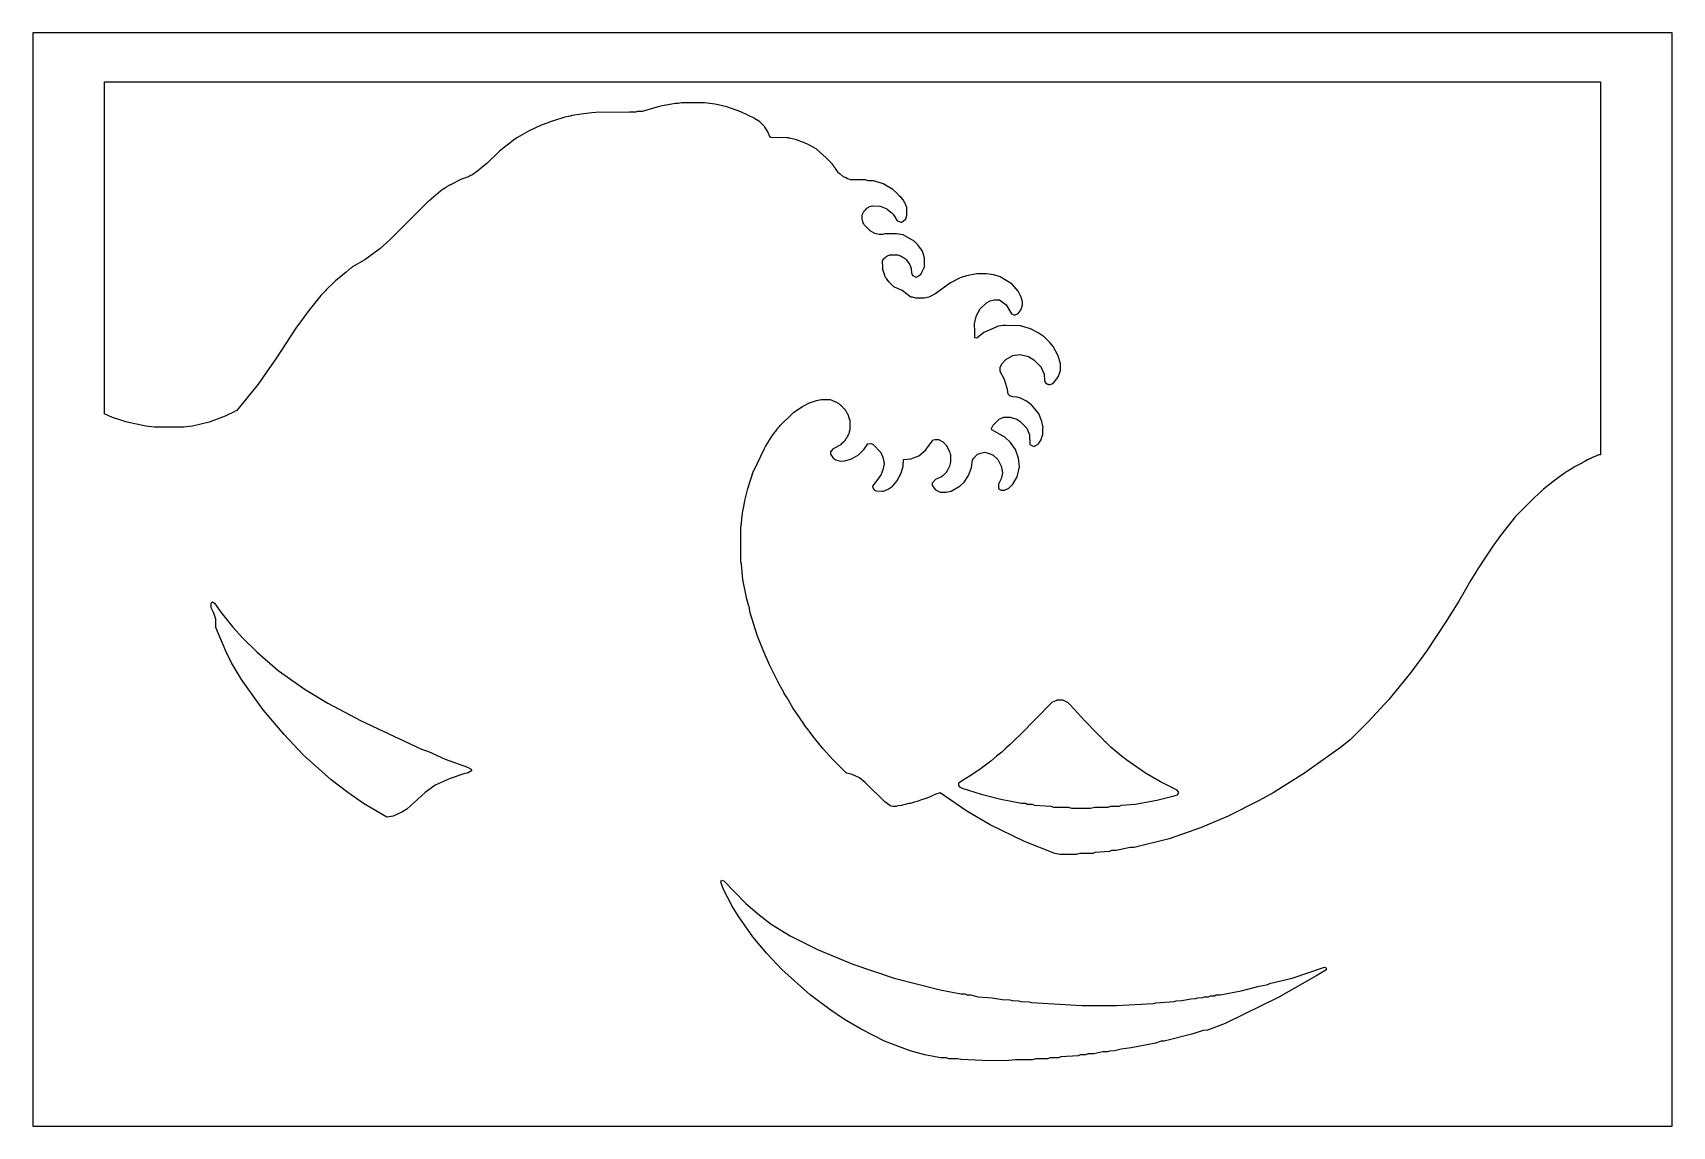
# Model space of a CAD drawing. Header units: millimetres. Extents: x 0 to 400, y 0 to 267.
import ezdxf

# ---------------------------------------------------------------- set-up
doc = ezdxf.new("R2010")
doc.units = ezdxf.units.MM
doc.layers.add('CUT', color=7, linetype='CONTINUOUS')

msp = doc.modelspace()

# ---------------------------------------------------------------- linework, layer by layer
at = {"layer": 'CUT'}
for points in [[(400, 266.8), (0, 266.8), (0, 0), (400, 0)], [(380.52, 163.15), (380.29, 163.04), (380.05, 162.94), (380.03, 162.93), (380.01, 162.92), (379.99, 162.91), (379.88, 162.86), (379.67, 162.75), (379.59, 162.71), (379.51, 162.67), (379.42, 162.62), (379.33, 162.57), (378.54, 162.14), (378.11, 161.92), (378.08, 161.9), (376.5, 161.05), (376.18, 160.86), (376.1, 160.81), (375.57, 160.5), (374.76, 160.01), (374.69, 159.97), (374.62, 159.93), (374.51, 159.86), (374.5, 159.86), (374.48, 159.84), (373.69, 159.33), (373.68, 159.33), (373.65, 159.31), (373.63, 159.29), (371.9, 158.01), (371.88, 158), (371.81, 157.95), (371.79, 157.93), (371.75, 157.9), (371.71, 157.87), (371.7, 157.86), (371.68, 157.84), (371.29, 157.54), (368.58, 155.42), (368.57, 155.42), (368.56, 155.41), (368.07, 154.95), (367.24, 154.17), (366.5, 153.48), (366.1, 153.11), (366.06, 153.07), (366.02, 153.03), (361.75, 148.75), (358.12, 144.15), (356.64, 142.13), (356.61, 142.09), (356.48, 141.89), (356.39, 141.76), (354.57, 139.09), (352.42, 135.78), (352.38, 135.71), (352.37, 135.69), (352.3, 135.58), (351.82, 134.77), (351.68, 134.54), (350.89, 133.22), (349.45, 130.83), (347.92, 128.13), (344.8, 123.09), (340.03, 115.95), (336.19, 110.67), (330.85, 104.13), (325.82, 98.63), (321.46, 94.27), (319.1, 92.38), (310.25, 86.16), (302.6, 81.37), (299.26, 79.46), (291.64, 75.64), (284.94, 72.78), (277.3, 70.16), (268.7, 68.01), (267.72, 67.97), (264.36, 67.29), (263.17, 67.24), (262.69, 67.05), (259.13, 66.76), (258.63, 66.58), (255.49, 66.54), (254.57, 66.33), (250.69, 66.32), (249.36, 66.58), (241.94, 69.45), (233.6, 73.5), (227.87, 76.85), (221.36, 81.32), (220.36, 81.05), (219.58, 80.69), (219.57, 80.69), (219.14, 80.43), (218.52, 80.21), (218.51, 80.2), (217.91, 79.93), (216.62, 79.53), (215.75, 79.22), (215.06, 79.05), (215.02, 79.04), (214.98, 79.03), (214.94, 79.02), (214.1, 78.75), (213.79, 78.73), (213.78, 78.73), (211.91, 78.26), (211.15, 78.15), (211.13, 78.15), (211.09, 78.14), (211.08, 78.14), (210.65, 78.02), (210.35, 78.03), (210.08, 77.99), (209.87, 78.05), (209.86, 78.05), (209.85, 78.05), (209.48, 78.06), (209.28, 78.2), (209.27, 78.21), (209.07, 78.26), (208.12, 79), (208.06, 79.06), (208, 79.1), (203.09, 83.89), (201.73, 85.02), (199.94, 85.82), (198.62, 86.14), (198.53, 86.21), (198.46, 86.23), (198.32, 86.37), (198.2, 86.46), (197.78, 86.9), (197.76, 86.92), (197.75, 86.94), (197.72, 86.97), (195.11, 89.56), (192.94, 91.99), (192.94, 92), (192.84, 92.12), (192.83, 92.13), (192.82, 92.14), (192.77, 92.2), (190.73, 94.68), (189.45, 96.43), (189.37, 96.54), (189.32, 96.6), (189.28, 96.65), (188.57, 97.55), (187.97, 98.42), (187.36, 99.25), (186.95, 99.9), (186.94, 99.93), (186.93, 99.94), (186.89, 100), (185.45, 102.09), (184.04, 104.5), (183.28, 105.71), (182.9, 106.47), (182.87, 106.52), (182.83, 106.59), (182.82, 106.6), (182.09, 107.85), (180.92, 110.27), (179.72, 112.59), (179.24, 113.74), (178.76, 114.74), (176.84, 119.54), (174.93, 125.53), (174.88, 126.58), (174.82, 126.76), (174.82, 126.77), (174.71, 126.91), (174.21, 128.64), (173.25, 133.43), (172.94, 137.1), (172.94, 137.11), (172.79, 137.59), (172.79, 138.84), (172.79, 138.86), (172.79, 138.88), (172.79, 138.89), (172.77, 139.06), (172.78, 143.47), (172.78, 145.68), (172.79, 145.78), (172.79, 145.79), (172.79, 145.99), (172.79, 146.13), (172.86, 146.58), (172.87, 146.67), (172.87, 146.68), (172.87, 146.7), (172.88, 146.79), (173.02, 148.38), (173.12, 148.95), (173.25, 150.06), (173.58, 151.58), (173.74, 152.7), (173.98, 153.66), (174.45, 155.57), (175.88, 159.89), (175.9, 159.92), (178.52, 165.4), (178.57, 165.49), (178.58, 165.49), (178.58, 165.5), (178.59, 165.51), (178.75, 165.85), (179.5, 167.02), (179.58, 167.15), (179.62, 167.21), (179.67, 167.3), (179.97, 167.81), (180.15, 168.06), (180.43, 168.49), (181.15, 169.43), (181.17, 169.46), (181.17, 169.47), (181.2, 169.51), (181.28, 169.61), (181.87, 170.38), (181.95, 170.46), (182.2, 170.72), (182.39, 170.94), (185.26, 173.8), (185.38, 173.92), (185.55, 174.04), (185.7, 174.19), (187.81, 175.64), (189.69, 176.58), (189.73, 176.59), (191.19, 177.07), (192.32, 177.29), (192.33, 177.29), (192.4, 177.31), (192.43, 177.31), (192.48, 177.32), (194.42, 177.32), (194.43, 177.32), (194.49, 177.29), (194.5, 177.29), (194.55, 177.29), (196.22, 176.59), (196.37, 176.48), (196.67, 176.35), (197.03, 176), (197.2, 175.87), (197.95, 175.08), (198.03, 175), (198.06, 174.97), (198.08, 174.95), (198.21, 174.83), (198.22, 174.81), (198.23, 174.8), (198.23, 174.79), (198.26, 174.77), (198.27, 174.75), (198.33, 174.69), (198.82, 173.75), (198.84, 173.72), (199.13, 172.81), (199.31, 172.25), (199.31, 172.23), (199.31, 171.83), (199.31, 171.82), (199.33, 171.74), (199.32, 170.76), (199.32, 169.77), (199.3, 169.71), (199.3, 169.64), (199.22, 169.43), (199.07, 168.92), (198.97, 168.78), (198.96, 168.76), (198.96, 168.75), (198.95, 168.73), (198.84, 168.43), (198.7, 168.21), (198.6, 167.97), (198.41, 167.75), (198.4, 167.74), (198.03, 167.15), (197.94, 167.07), (197.93, 167.05), (197.91, 167.01), (197.25, 166.39), (197.24, 166.38), (197.23, 166.37), (197.23, 166.36), (197.2, 166.33), (197.18, 166.32), (197.15, 166.29), (195.29, 165.28), (195.28, 165.27), (195.27, 165.26), (195.24, 165.24), (195.17, 165.18), (195.16, 165.17), (195.15, 165.16), (194.85, 164.82), (194.82, 164.77), (194.64, 164.53), (194.62, 164.36), (194.61, 164.3), (194.6, 164.24), (194.6, 164.22), (194.6, 164.21), (194.62, 163.97), (195.19, 163.13), (195.19, 163.12), (195.2, 163.11), (195.97, 162.61), (197.04, 162.31), (198.17, 162.35), (199.73, 162.85), (201.45, 163.85), (202.84, 165.23), (203.75, 166.54), (204.52, 166.58), (205.04, 166.31), (206.95, 164.38), (207.42, 163.24), (207.42, 163.21), (207.43, 163.2), (207.44, 163.13), (207.44, 163.12), (207.46, 163.03), (207.46, 163.01), (207.48, 162.9), (207.69, 161.72), (207.69, 161.71), (207.69, 161.7), (207.68, 161.66), (207.68, 161.65), (207.69, 161.6), (207.43, 160.12), (206.94, 158.88), (204.85, 156.19), (204.85, 156.15), (204.87, 156.09), (204.88, 156.05), (204.94, 155.89), (205.03, 155.65), (205.04, 155.62), (205.05, 155.6), (205.27, 155.26), (205.27, 155.25), (205.43, 155.17), (205.5, 155.13), (205.52, 155.12), (205.54, 155.11), (205.86, 155.01), (207.28, 154.98), (207.54, 154.98), (208.74, 155.42), (209.66, 156.06), (209.67, 156.07), (209.88, 156.29), (210.79, 157.38), (211.81, 159.18), (212.33, 160.98), (212.47, 162.64), (214.21, 162.82), (216.21, 163.58), (217.83, 164.92), (219.4, 167.19), (219.54, 167.31), (219.57, 167.35), (219.59, 167.36), (219.76, 167.5), (220.19, 167.55), (220.37, 167.55), (220.39, 167.55), (220.61, 167.54), (221, 167.53), (221.02, 167.52), (221.03, 167.52), (221.13, 167.47), (221.51, 167.29), (221.56, 167.25), (221.95, 167.05), (222.68, 166.32), (222.85, 166.18), (222.88, 166.12), (222.92, 166.08), (223, 165.88), (223.01, 165.87), (223.02, 165.85), (223.03, 165.83), (223.64, 164.66), (223.85, 164), (223.88, 163.93), (223.88, 163.9), (223.88, 163.87), (223.9, 163.09), (223.89, 162.79), (223.89, 162.71), (223.89, 162.67), (223.89, 162.66), (223.9, 162.24), (223.88, 162.14), (223.87, 161.74), (223.72, 161.4), (223.64, 161.05), (222.99, 159.79), (222.98, 159.77), (222.97, 159.76), (222.96, 159.74), (222.9, 159.6), (222.88, 159.58), (222.86, 159.54), (222.09, 158.79), (221.74, 158.44), (221.72, 158.43), (221.71, 158.42), (220.23, 157.78), (219.52, 157.02), (219.49, 156.99), (219.48, 156.97), (219.47, 156.96), (219.45, 156.94), (219.43, 156.66), (219.42, 156.41), (219.42, 156.37), (219.42, 156.35), (219.42, 156.34), (219.42, 156.33), (220.24, 155.27), (221.39, 154.72), (222.89, 154.7), (224.06, 154.97), (226.29, 156.24), (227.24, 157.19), (228.3, 158.74), (229.02, 160.7), (229.31, 162.48), (229.58, 163.01), (230.53, 163.95), (232.24, 164.45), (233.42, 164.18), (234.35, 163.71), (235.45, 162.65), (235.81, 162.05), (236.28, 161.07), (236.56, 159.45), (236.55, 159.4), (236.56, 159.34), (236.28, 157.94), (235.62, 156.63), (235.62, 155.78), (235.74, 155.53), (235.76, 155.48), (235.77, 155.48), (235.77, 155.47), (236.3, 155.21), (236.48, 155.2), (236.55, 155.2), (237.08, 155.2), (237.99, 155.64), (238.14, 155.71), (238.15, 155.72), (239.04, 156.54), (239.06, 156.57), (239.14, 156.66), (239.15, 156.67), (240.2, 158.47), (240.74, 160.92), (240.48, 163.04), (239.73, 165.1), (238.54, 166.79), (237.17, 168.1), (234, 169.93), (233.94, 170.27), (234.34, 171.09), (235.78, 172.53), (236.94, 172.98), (238.5, 173.02), (240.12, 172.53), (240.9, 171.98), (242.5, 170.34), (243.2, 168.7), (243.3, 166.37), (244.22, 165.89), (245.27, 166.4), (245.32, 166.47), (245.37, 166.53), (245.45, 166.64), (245.64, 166.9), (245.65, 166.91), (245.65, 166.92), (246.01, 167.51), (246.02, 167.52), (246.03, 167.54), (246.03, 167.55), (246.31, 168.34), (246.42, 168.78), (246.47, 170.23), (246.48, 170.53), (246.48, 170.56), (246.46, 170.79), (246.45, 170.82), (246.22, 171.98), (245.99, 172.62), (245.54, 173.69), (245.51, 173.73), (245.3, 174.07), (243.66, 175.98), (243.65, 175.99), (243.63, 176.01), (242.72, 176.72), (242.46, 176.92), (242.44, 176.93), (241.01, 177.64), (240.15, 177.92), (239.11, 177.98), (238.36, 178.24), (237.95, 178.63), (237.85, 179.77), (237.12, 182.22), (236.01, 184.18), (236.02, 185.2), (236.49, 186.14), (237.41, 187.08), (239.08, 188.03), (240.89, 188.3), (242.96, 187.8), (244.21, 187.02), (246.04, 185.19), (246.05, 185.17), (246.06, 185.16), (246.77, 183.5), (246.87, 181.91), (246.87, 181.9), (246.88, 181.89), (246.97, 181.67), (246.97, 181.66), (246.98, 181.64), (246.99, 181.62), (247.13, 181.38), (247.51, 181.13), (247.52, 181.12), (247.61, 181.09), (247.73, 181.05), (247.8, 181.02), (247.99, 180.95), (248.13, 180.93), (248.16, 180.95), (248.46, 181.09), (248.6, 181.16), (249.06, 181.39), (249.15, 181.48), (249.81, 182.29), (249.89, 182.38), (249.93, 182.43), (249.97, 182.48), (249.97, 182.49), (250.3, 183.04), (250.73, 184.38), (250.73, 184.39), (250.74, 186.04), (250.22, 187.99), (248.97, 190.23), (248.25, 191.12), (246.78, 192.61), (246.77, 192.62), (245.3, 193.62), (243.39, 194.59), (241.23, 195.24), (241.16, 195.26), (241.11, 195.27), (241.03, 195.29), (240.88, 195.32), (237.45, 195.35), (236.69, 195.35), (235.21, 195.1), (235.2, 195.09), (232.01, 193.63), (230.31, 192.26), (229.86, 192.36), (229.86, 192.38), (229.85, 192.38), (229.84, 193.4), (229.83, 193.58), (229.83, 193.68), (229.83, 193.76), (229.78, 195.84), (229.8, 195.94), (229.8, 196.04), (229.89, 196.36), (229.9, 196.41), (230.04, 197.11), (230.16, 197.37), (230.17, 197.39), (230.28, 197.81), (230.96, 199.15), (231, 199.23), (231.01, 199.24), (231.02, 199.26), (232.68, 200.91), (233.61, 201.39), (234.59, 201.64), (235.85, 201.62), (237.52, 200.44), (238.79, 198.25), (239.53, 197.86), (240.44, 198.27), (241.16, 199.27), (241.45, 200.42), (241.44, 201.19), (241.16, 202.3), (240.44, 203.73), (238.96, 205.47), (236, 207.22), (234.48, 207.73), (232.65, 208), (230.3, 207.98), (227.79, 207.5), (226.27, 206.98), (223.9, 205.8), (220.06, 203.03), (219.69, 202.84), (219.6, 202.78), (219.08, 202.53), (218.64, 202.31), (217.45, 202.07), (217.27, 202.07), (217.26, 202.07), (217.25, 202.07), (217.1, 202.04), (215.92, 202.06), (215.59, 202.06), (215.56, 202.07), (215.55, 202.07), (215.54, 202.07), (215.48, 202.07), (214.6, 202.25), (214.29, 202.31), (214.28, 202.32), (214.26, 202.32), (212.14, 203.88), (210.21, 204.73), (210.17, 204.75), (210.13, 204.79), (210.11, 204.8), (209.6, 205.32), (209.09, 205.82), (208.99, 205.95), (208.97, 205.97), (208.62, 206.32), (208.62, 206.33), (208.34, 206.77), (208.09, 207.08), (208, 207.32), (207.99, 207.33), (207.87, 207.53), (207.87, 207.54), (207.85, 207.57), (207.37, 209.07), (207.37, 209.1), (207.36, 209.13), (207.37, 209.39), (207.37, 209.44), (207.37, 209.5), (207.37, 209.51), (207.36, 211.04), (207.41, 211.24), (207.42, 211.43), (207.48, 211.48), (207.51, 211.58), (208.11, 212.14), (208.48, 212.31), (208.49, 212.31), (208.55, 212.37), (209.12, 212.61), (209.14, 212.62), (210.95, 212.61), (211.74, 212.36), (211.96, 212.23), (212.19, 212.14), (212.65, 211.81), (212.67, 211.8), (212.68, 211.79), (212.7, 211.77), (212.75, 211.74), (212.94, 211.63), (212.98, 211.58), (213.13, 211.47), (213.86, 210.46), (213.98, 210.17), (214.08, 210.02), (214.32, 209.3), (214.34, 209.25), (214.34, 209.24), (214.35, 209.21), (214.4, 208.2), (214.4, 208.19), (214.66, 207.61), (214.78, 207.54), (214.9, 207.48), (215.49, 207.2), (215.5, 207.2), (215.82, 207.32), (215.83, 207.32), (215.85, 207.33), (215.86, 207.34), (216.25, 207.61), (216.65, 207.89), (216.66, 207.9), (216.67, 207.91), (216.68, 207.92), (216.69, 207.93), (216.72, 207.95), (216.73, 207.97), (216.93, 208.36), (217.52, 209.52), (217.53, 209.53), (217.53, 209.54), (217.55, 209.67), (217.55, 209.7), (217.56, 209.74), (217.58, 211.91), (217.58, 211.92), (217.06, 213.52), (215.98, 215.09), (215.07, 215.97), (212.37, 217.49), (210.74, 217.75), (208.08, 217.77), (207.96, 217.75), (207.95, 217.75), (207.94, 217.75), (207.92, 217.74), (207.91, 217.74), (207.35, 217.56), (206.85, 217.56), (206.79, 217.55), (206.74, 217.56), (206.53, 217.56), (205.46, 217.82), (204.56, 218.28), (204.39, 218.44), (204.3, 218.5), (202.99, 219.81), (202.94, 219.89), (202.83, 220), (202.76, 220.18), (202.61, 220.42), (202.55, 220.73), (202.54, 220.76), (202.53, 220.79), (202.53, 220.8), (202.52, 220.82), (202.37, 221.18), (202.37, 221.5), (202.37, 221.51), (202.37, 221.52), (202.35, 221.59), (202.36, 222.07), (202.36, 222.28), (202.36, 222.33), (202.37, 222.35), (202.37, 222.37), (202.6, 222.88), (202.72, 223.03), (202.75, 223.08), (202.8, 223.18), (202.83, 223.24), (202.85, 223.27), (202.9, 223.4), (202.91, 223.41), (202.92, 223.41), (202.94, 223.46), (203.26, 223.71), (203.51, 224.02), (203.83, 224.15), (203.84, 224.16), (204.02, 224.3), (204.56, 224.46), (204.76, 224.54), (204.84, 224.54), (204.87, 224.55), (204.88, 224.55), (204.92, 224.55), (206.66, 224.51), (206.68, 224.5), (206.71, 224.5), (208.35, 223.83), (208.38, 223.81), (208.4, 223.8), (208.46, 223.75), (208.47, 223.74), (209.38, 223.07), (209.56, 222.88), (209.57, 222.87), (209.58, 222.86), (209.75, 222.73), (209.82, 222.62), (209.86, 222.57), (209.87, 222.56), (209.88, 222.56), (209.89, 222.55), (209.94, 222.51), (209.97, 222.47), (210.02, 222.41), (210.31, 221.9), (210.32, 221.89), (210.33, 221.87), (210.93, 220.89), (210.93, 220.88), (210.94, 220.88), (211.78, 220.56), (211.88, 220.58), (211.95, 220.59), (211.96, 220.59), (212.03, 220.6), (212.04, 220.61), (212.15, 220.7), (212.34, 220.85), (213, 221.44), (213.13, 221.68), (213.13, 221.69), (213.28, 222.29), (213.28, 222.62), (213.28, 222.76), (213.29, 222.94), (213.29, 223.23), (213.29, 223.32), (213.29, 223.39), (213.29, 223.44), (213.26, 224.16), (212.86, 225.18), (212.85, 225.2), (212.78, 225.31), (212.33, 226.02), (212.32, 226.04), (212.31, 226.05), (212.29, 226.07), (212.2, 226.19), (212.02, 226.42), (212.02, 226.43), (211.81, 226.64), (211.76, 226.69), (211.48, 226.96), (210.72, 227.71), (209.82, 228.6), (208.07, 229.62), (207.61, 229.89), (207.58, 229.9), (207.56, 229.91), (205.11, 230.64), (203.86, 230.68), (203.21, 230.88), (200.87, 230.92), (200.85, 230.92), (200.83, 230.92), (200.81, 230.92), (200.8, 230.92), (200.79, 230.92), (199.61, 230.93), (199.58, 230.94), (199.51, 230.94), (199.34, 231.01), (198.76, 231.19), (198.43, 231.4), (198.42, 231.4), (197.84, 231.65), (197.04, 232.27), (197.01, 232.3), (196.99, 232.31), (196.96, 232.33), (196.78, 232.44), (196.74, 232.5), (196.73, 232.51), (196.63, 232.58), (196.59, 232.64), (196.58, 232.64), (196.56, 232.66), (195.86, 233.66), (195.79, 233.77), (195.66, 233.95), (195.46, 234.23), (195.45, 234.24), (195.41, 234.29), (195.35, 234.38), (195.26, 234.51), (195.03, 234.83), (195.01, 234.85), (194.98, 234.88), (194.95, 234.92), (194.79, 235.08), (193.69, 236.18), (193.59, 236.28), (191.14, 238.47), (189, 239.64), (188.43, 239.9), (188.08, 240.05), (188.04, 240.07), (186.32, 240.64), (184.59, 241.07), (184.58, 241.07), (184.57, 241.08), (184.56, 241.08), (184.41, 241.1), (184.31, 241.12), (184.26, 241.13), (180.14, 241.25), (180.12, 241.27), (180.11, 241.27), (179.74, 241.62), (179.26, 242.81), (178.65, 243.77), (178.57, 243.88), (177.9, 244.57), (177.43, 245.04), (177.41, 245.06), (177.38, 245.09), (177.29, 245.15), (177.27, 245.16), (177.24, 245.18), (177.14, 245.24), (176.82, 245.44), (176.71, 245.51), (176.59, 245.59), (176.21, 245.83), (176.17, 245.85), (176.13, 245.87), (172.79, 247.54), (169.36, 248.76), (166.49, 249.37), (163.92, 249.73), (161.08, 249.74), (160.19, 249.74), (159.74, 249.74), (159.47, 249.74), (158.34, 249.73), (158.26, 249.72), (157.49, 249.54), (156.79, 249.52), (156.78, 249.51), (156.77, 249.51), (156.75, 249.51), (154.64, 249.17), (154.55, 249.16), (154.52, 249.15), (154.47, 249.14), (152.84, 248.78), (148.72, 247.63), (147.51, 247.59), (147.03, 247.41), (146.99, 247.41), (145.61, 247.4), (137.36, 247.35), (136.38, 247.26), (133.8, 246.96), (131.64, 246.58), (131.1, 246.46), (130.75, 246.39), (130.63, 246.36), (129.89, 246.2), (129.87, 246.19), (129.86, 246.19), (129.84, 246.18), (126.81, 245.27), (126.77, 245.25), (126.74, 245.24), (126.73, 245.24), (123.89, 244.2), (121.09, 242.88), (120, 242.25), (118.26, 241.21), (117.63, 240.83), (117.62, 240.83), (117.61, 240.82), (117.59, 240.81), (113.85, 237.91), (110.75, 234.94), (109.66, 234.03), (109.02, 233.44), (108.5, 233.07), (108.46, 233.04), (108.41, 233), (108.39, 232.98), (108.36, 232.96), (107.96, 232.62), (107.7, 232.47), (107.25, 232.14), (106.87, 231.99), (106.86, 231.99), (106.84, 231.98), (106.81, 231.97), (106.31, 231.67), (104.61, 231.08), (101.74, 229.65), (101.7, 229.63), (101.66, 229.61), (101.63, 229.59), (101.45, 229.48), (100.89, 229.11), (100.69, 228.98), (100.47, 228.84), (100.46, 228.83), (100.43, 228.81), (100.39, 228.79), (100.36, 228.77), (99.49, 228.15), (99.48, 228.14), (97.18, 226.21), (97.16, 226.2), (97.15, 226.19), (97.14, 226.18), (97.13, 226.18), (97.06, 226.11), (97.01, 226.06), (96.92, 225.98), (96.89, 225.96), (96.78, 225.86), (96.76, 225.84), (96.75, 225.83), (96.74, 225.82), (96.67, 225.76), (87.12, 216.31), (84.7, 214.12), (81.02, 211.39), (77.86, 209.57), (77.84, 209.56), (77.64, 209.4), (77.46, 209.25), (77.27, 209.09), (77.23, 209.06), (76.44, 208.41), (76.42, 208.4), (73.87, 206.31), (71.6, 204.04), (71.42, 203.86), (71.07, 203.51), (70.29, 202.72), (70.29, 202.71), (67.34, 199.07), (64.18, 194.7), (59.49, 187.48), (54.97, 181.05), (50.15, 175.03), (49.93, 174.87), (49.75, 174.65), (49.34, 174.44), (49.28, 174.4), (46.91, 173.22), (43.05, 171.77), (38.95, 170.82), (36.88, 170.57), (36.77, 170.57), (29.64, 170.57), (27.57, 170.82), (23.01, 171.77), (19.41, 172.96), (17.68, 173.73), (17.53, 173.74), (17.53, 254.8), (382.47, 254.8), (382.47, 163.84), (382.47, 163.83), (382.12, 163.84), (381.64, 163.64), (381.6, 163.62), (381.59, 163.62), (381.57, 163.61), (381.56, 163.6), (380.53, 163.15)], [(80.08, 98.89), (94.84, 92.01), (96.52, 91.42), (100.6, 89.6), (106.07, 87.61), (106.95, 87.12), (107, 86.69), (106.05, 86.15), (105.42, 86.08), (101.8, 84.87), (98.19, 83.19), (95.71, 81.42), (91.24, 77.33), (90.07, 76.59), (87.9, 75.64), (86.41, 75.42), (80.69, 78.76), (76.87, 81.39), (72.77, 84.54), (65.98, 90.59), (61.3, 95.55), (56.17, 101.63), (50.91, 109.02), (48.5, 113.1), (47.07, 115.94), (44.7, 121.67), (44.63, 123.71), (44.14, 125.21), (43.5, 126.48), (43.49, 127.61), (43.85, 127.94), (44.32, 127.66), (45.86, 125.46), (48.83, 121.76), (51.19, 119.15), (54.71, 115.66), (59.9, 111.17), (66.42, 106.57), (71.97, 103.2)], [(248.38, 78.08), (249.02, 77.88), (252.63, 77.83), (253.4, 77.64), (258.04, 77.63), (259.09, 77.84), (262.37, 77.88), (263.03, 78.08), (265.07, 78.12), (265.64, 78.32), (268.95, 78.59), (274.28, 79.56), (278.13, 80.52), (279.28, 80.87), (279.63, 81.39), (279.18, 81.98), (275.12, 83.99), (271.52, 86.16), (266.94, 89.3), (266.56, 89.63), (266.55, 89.63), (266.54, 89.64), (266.04, 89.99), (263.13, 92.44), (261.96, 93.58), (261.95, 93.59), (261.91, 93.63), (261.67, 93.83), (260.96, 94.55), (260.85, 94.66), (260.81, 94.69), (260.77, 94.73), (260.47, 95.02), (259.1, 96.41), (257.06, 98.47), (256.89, 98.67), (256.83, 98.74), (256.76, 98.82), (256.74, 98.84), (256.7, 98.88), (253.09, 102.84), (252.78, 103.15), (252.58, 103.32), (252.56, 103.33), (252.52, 103.35), (252.43, 103.4), (251.94, 103.67), (251.32, 103.95), (251.31, 103.95), (251.3, 103.95), (251.29, 103.95), (250.79, 103.97), (250.72, 103.97), (250.71, 103.97), (250.44, 103.98), (250.17, 103.97), (250.01, 103.93), (249.97, 103.92), (249.84, 103.89), (249.7, 103.85), (249.69, 103.85), (249.66, 103.84), (249.65, 103.83), (248.79, 103.46), (248.67, 103.39), (248.63, 103.37), (248.61, 103.36), (248.6, 103.35), (240.92, 95.51), (239.61, 94.28), (238.5, 93.16), (237.5, 92.31), (237.41, 92.23), (237.38, 92.2), (237.36, 92.18), (236.4, 91.27), (235.17, 90.3), (235.16, 90.29), (235.15, 90.29), (235.14, 90.28), (233.72, 89.06), (232.1, 87.88), (230.81, 86.87), (229.99, 86.36), (229.95, 86.33), (229.94, 86.32), (229.91, 86.3), (229.39, 85.92), (227.04, 84.47), (225.86, 83.72), (225.86, 83.17), (226.14, 82.79), (226.75, 82.46), (231.36, 81), (236.16, 79.8), (241.23, 78.83), (242.21, 78.8), (242.64, 78.6), (243.86, 78.56), (244.34, 78.36)], [(221.37, 33.29), (226.44, 32.32), (227.42, 32.28), (227.87, 32.08), (228.85, 32.04), (230.54, 31.6), (234.08, 31.33), (236.53, 30.89), (238.36, 30.85), (238.93, 30.65), (240.51, 30.61), (241.04, 30.41), (243.13, 30.37), (243.68, 30.17), (255.93, 29.47), (264.43, 29.46), (273.42, 29.93), (273.98, 30.12), (278.48, 30.41), (279.01, 30.61), (280.38, 30.65), (282.59, 31.09), (283.78, 31.13), (284.26, 31.33), (285.46, 31.37), (285.89, 31.56), (286.86, 31.6), (287.32, 31.8), (288.29, 31.84), (288.75, 32.04), (289.72, 32.08), (294.8, 33.04), (299.26, 34.19), (301.03, 34.48), (302.09, 34.9), (307.24, 36.15), (315.18, 38.79), (315.51, 38.73), (315.63, 38.39), (315.29, 37.99), (313.33, 36.76), (304.03, 31.52), (290.93, 25.08), (286.62, 23.41), (285.54, 23.35), (282.78, 22.45), (276.08, 20.77), (275.29, 20.73), (273.93, 20.29), (267.97, 19.1), (265.53, 18.82), (263.9, 18.39), (262.73, 18.35), (262.22, 18.15), (261.06, 18.11), (258.87, 17.67), (257.45, 17.63), (256.96, 17.43), (255.55, 17.39), (255.06, 17.2), (250.83, 16.92), (250.23, 16.72), (248.2, 16.68), (247.59, 16.48), (244.74, 16.44), (243.83, 16.23), (239.79, 16.21), (238.15, 16), (233.45, 15.97), (226.4, 16.24), (225.74, 16.44), (223.49, 16.48), (222.9, 16.68), (221.51, 16.72), (217.67, 17.43), (214.08, 18.39), (207.83, 20.79), (202.14, 23.64), (198.05, 26.04), (194.47, 28.44), (189.65, 32.07), (182.76, 38.2), (179.08, 42.18), (175.71, 46.24), (172.09, 51.3), (170.64, 53.7), (168.5, 57.72), (167.86, 59.53), (168.04, 60), (168.6, 59.88), (174, 54.34), (177.21, 51.58), (180.19, 49.34), (184.8, 46.43), (191.45, 43.1), (200.07, 39.5), (210.13, 36.16)]]:
    msp.add_lwpolyline(points, close=True, dxfattribs=at)

doc.saveas('drawing.dxf')
